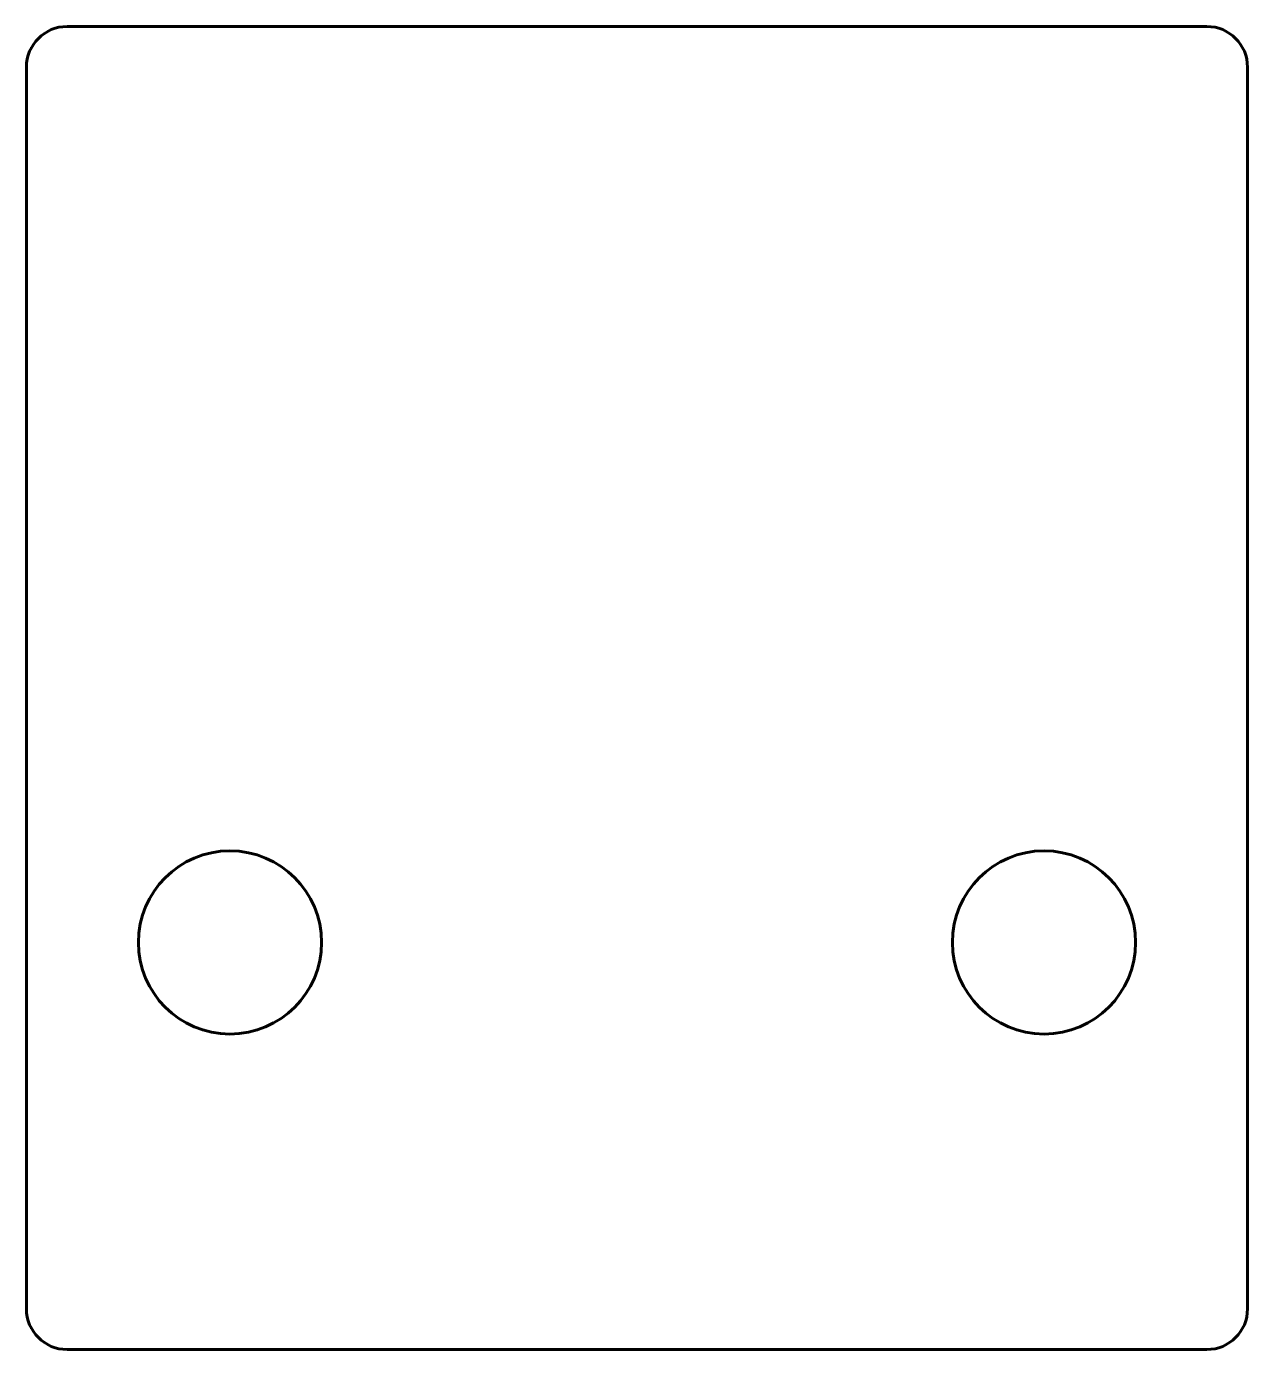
# Model space of a CAD drawing. Header units: millimetres. Extents: x -30.2 to 29.8, y -21.9 to 43.1.
import ezdxf

# ---------------------------------------------------------------- set-up
doc = ezdxf.new("R2010")
doc.units = ezdxf.units.MM
doc.linetypes.add('K5LT_BASIC', pattern=[0])
doc.layers.add('Системный слой', color=7, linetype='Continuous')

msp = doc.modelspace()

# ---------------------------------------------------------------- linework, layer by layer
at = {"layer": 'Системный слой', "color": 5, "linetype": 'K5LT_BASIC', "lineweight": 60, "true_color": 0x0000ff}
for p, q in [((-28.162, 43.109), (27.838, 43.109)), ((-30.162, 41.109), (-30.162, -19.891)), ((29.838, 41.109), (29.838, -19.891)), ((-28.162, -21.891), (27.838, -21.891))]:
    msp.add_line(p, q, dxfattribs=at)
for centre in [(-20.162, -1.891), (19.838, -1.891)]:
    msp.add_circle(centre, 4.5, dxfattribs=at)
for centre, start, end in [((-28.162, 41.109), 90, 180), ((27.838, 41.109), 0, 90), ((-28.162, -19.891), 180, 270), ((27.838, -19.891), 270, 0)]:
    msp.add_arc(centre, 2, start, end, dxfattribs=at)

doc.saveas('drawing.dxf')
